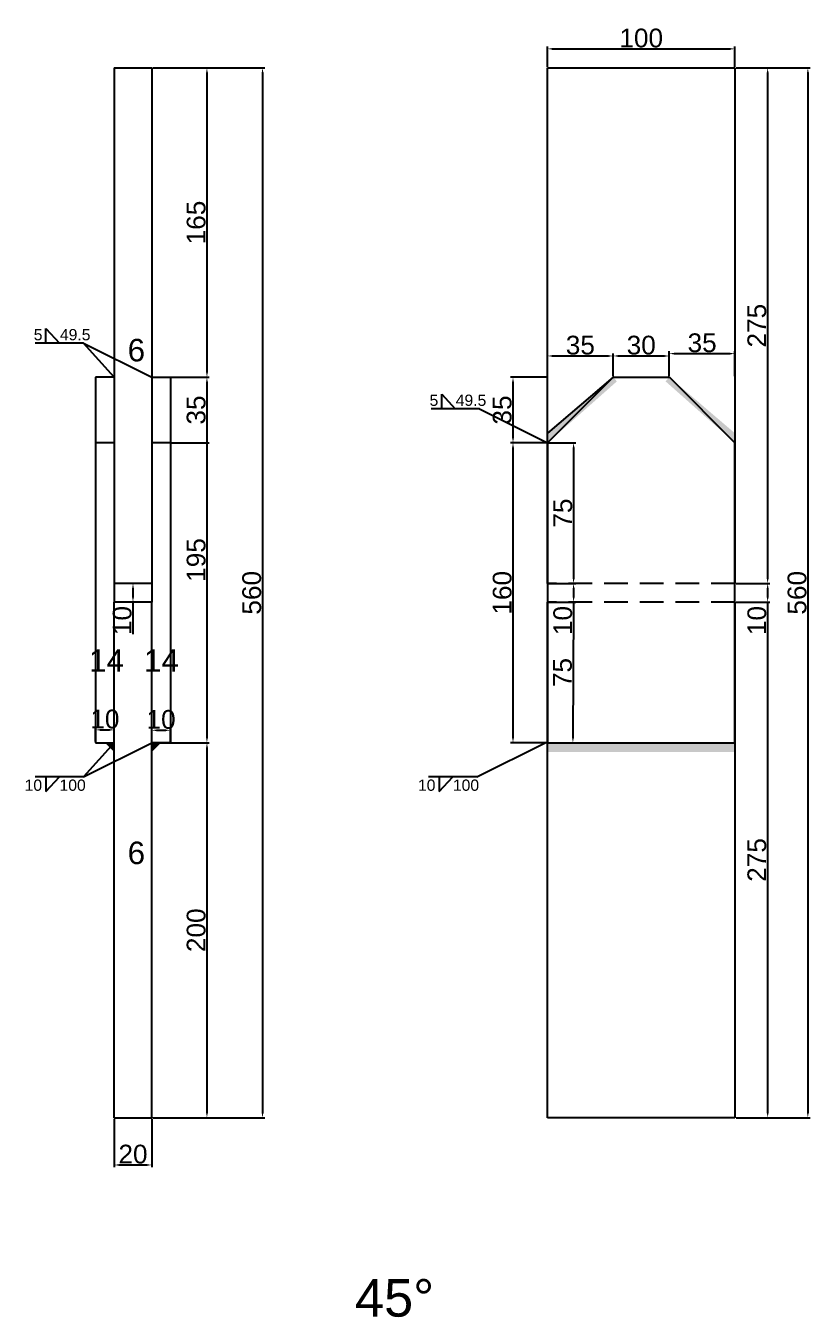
# Model space of a CAD drawing. Header units: millimetres. Extents: x 2042 to 7979, y 1265 to 2032.
# Drawn here: x 5250 to 5669, y 1265 to 1954 of the extents above; entities that cross this region are included whole.
import ezdxf

# ---------------------------------------------------------------- set-up
doc = ezdxf.new("R2010")
doc.units = ezdxf.units.MM
doc.linetypes.add('DASHED', pattern=[19.05, 12.7, -6.35])
for name, color, linetype in [('尺寸标注', 6, 'Continuous'), ('标号', 4, 'Continuous'), ('焊缝', 250, 'Continuous')]:
    doc.layers.add(name, color=color, linetype=linetype)
doc.styles.get("Standard").update_dxf_attribs({"font": 'arial.ttf'})
doc.dimstyles.new('ISO-25-JHF', dxfattribs={"dimtxt": 10, "dimasz": 2.5, "dimexe": 1.25, "dimexo": 0.625, "dimtad": 1, "dimtxsty": 'Standard', "dimcen": 2.5, "dimadec": 0, "dimazin": 0, "dimtfac": 1, "dimtmove": 0, "dimatfit": 3, "dimfxl": 0, "dimarcsym": 0})

# ---------------------------------------------------------------- blocks, each defined once
blk = doc.blocks.new('*D287')
at = {"layer": 'Defpoints', "color": 0, "transparency": 16777216}
for p in [(5628.32, 1941.79), (5528.32, 1931.65), (5628.32, 1931.65)]:
    blk.add_point(p, dxfattribs=at)
at = {"layer": '尺寸标注', "color": 0, "lineweight": -2, "transparency": 16777216}
for p, q in [((5528.32, 1932.27), (5528.32, 1943.04)), ((5628.32, 1932.27), (5628.32, 1943.04)), ((5530.82, 1941.79), (5625.82, 1941.79))]:
    blk.add_line(p, q, dxfattribs=at)
at = {"layer": '尺寸标注', "color": 0, "transparency": 16777216}
for points in [[(5530.82, 1942.2), (5530.82, 1941.37), (5528.32, 1941.79)], [(5625.82, 1942.2), (5625.82, 1941.37), (5628.32, 1941.79)]]:
    blk.add_solid(points, dxfattribs=at)
at = {"layer": '尺寸标注', "color": 0, "transparency": 16777216, "insert": (5578.32, 1947.52), "char_height": 10, "attachment_point": 5}
blk.add_mtext('100', dxfattribs=at)
blk = doc.blocks.new('*D288')
at = {"layer": 'Defpoints', "color": 0, "transparency": 16777216}
for p in [(5628.32, 1931.65), (5628.32, 1656.65), (5645.8, 1656.65)]:
    blk.add_point(p, dxfattribs=at)
at = {"layer": '尺寸标注', "color": 0, "lineweight": -2, "transparency": 16777216}
for p, q in [((5628.95, 1931.65), (5647.05, 1931.65)), ((5645.8, 1929.15), (5645.8, 1659.15)), ((5628.95, 1656.65), (5647.05, 1656.65))]:
    blk.add_line(p, q, dxfattribs=at)
at = {"layer": '尺寸标注', "color": 0, "transparency": 16777216}
for points in [[(5645.38, 1929.15), (5646.22, 1929.15), (5645.8, 1931.65)], [(5645.38, 1659.15), (5646.22, 1659.15), (5645.8, 1656.65)]]:
    blk.add_solid(points, dxfattribs=at)
at = {"layer": '尺寸标注', "color": 0, "transparency": 16777216, "insert": (5640.07, 1794.15), "char_height": 10, "attachment_point": 5, "rotation": 90}
blk.add_mtext('275', dxfattribs=at)
blk = doc.blocks.new('*D289')
at = {"layer": 'Defpoints', "color": 0, "transparency": 16777216}
for p in [(5509.88, 1731.65), (5528.32, 1731.65), (5528.32, 1571.65)]:
    blk.add_point(p, dxfattribs=at)
at = {"layer": '尺寸标注', "color": 0, "lineweight": -2, "transparency": 16777216}
for p, q in [((5527.7, 1731.65), (5508.63, 1731.65)), ((5509.88, 1574.15), (5509.88, 1729.15)), ((5527.7, 1571.65), (5508.63, 1571.65))]:
    blk.add_line(p, q, dxfattribs=at)
at = {"layer": '尺寸标注', "color": 0, "transparency": 16777216}
for points in [[(5509.46, 1729.15), (5510.3, 1729.15), (5509.88, 1731.65)], [(5509.46, 1574.15), (5510.3, 1574.15), (5509.88, 1571.65)]]:
    blk.add_solid(points, dxfattribs=at)
at = {"layer": '尺寸标注', "color": 0, "transparency": 16777216, "insert": (5504.15, 1651.65), "char_height": 10, "attachment_point": 5, "rotation": 90}
blk.add_mtext('160', dxfattribs=at)
blk = doc.blocks.new('*D205')
at = {"layer": 'Defpoints', "color": 0, "transparency": 16777216}
for p in [(5509.88, 1766.65), (5528.32, 1766.65), (5528.32, 1731.65)]:
    blk.add_point(p, dxfattribs=at)
at = {"layer": '尺寸标注', "color": 0, "lineweight": -2, "transparency": 16777216}
for p, q in [((5527.7, 1766.65), (5508.63, 1766.65)), ((5509.88, 1734.15), (5509.88, 1764.15)), ((5527.7, 1731.65), (5508.63, 1731.65))]:
    blk.add_line(p, q, dxfattribs=at)
at = {"layer": '尺寸标注', "color": 0, "transparency": 16777216}
for points in [[(5509.46, 1764.15), (5510.3, 1764.15), (5509.88, 1766.65)], [(5509.46, 1734.15), (5510.3, 1734.15), (5509.88, 1731.65)]]:
    blk.add_solid(points, dxfattribs=at)
at = {"layer": '尺寸标注', "color": 0, "transparency": 16777216, "insert": (5504.15, 1749.15), "char_height": 10, "attachment_point": 5, "rotation": 90}
blk.add_mtext('35', dxfattribs=at)
blk = doc.blocks.new('*D290')
at = {"layer": 'Defpoints', "color": 0, "transparency": 16777216}
for p in [(5563.32, 1777.97), (5528.32, 1766.65), (5563.32, 1766.65)]:
    blk.add_point(p, dxfattribs=at)
at = {"layer": '尺寸标注', "color": 0, "lineweight": -2, "transparency": 16777216}
for p, q in [((5528.32, 1767.27), (5528.32, 1779.22)), ((5530.82, 1777.97), (5560.82, 1777.97)), ((5563.32, 1767.27), (5563.32, 1779.22))]:
    blk.add_line(p, q, dxfattribs=at)
at = {"layer": '尺寸标注', "color": 0, "transparency": 16777216}
for points in [[(5530.82, 1778.39), (5530.82, 1777.55), (5528.32, 1777.97)], [(5560.82, 1778.39), (5560.82, 1777.55), (5563.32, 1777.97)]]:
    blk.add_solid(points, dxfattribs=at)
at = {"layer": '尺寸标注', "color": 0, "transparency": 16777216, "insert": (5545.82, 1783.7), "char_height": 10, "attachment_point": 5}
blk.add_mtext('35', dxfattribs=at)
blk = doc.blocks.new('*D291')
at = {"layer": 'Defpoints', "color": 0, "transparency": 16777216}
for p in [(5593.32, 1777.97), (5563.32, 1766.65), (5593.32, 1766.65)]:
    blk.add_point(p, dxfattribs=at)
at = {"layer": '尺寸标注', "color": 0, "lineweight": -2, "transparency": 16777216}
for p, q in [((5563.32, 1767.27), (5563.32, 1779.22)), ((5565.82, 1777.97), (5590.82, 1777.97)), ((5593.32, 1767.27), (5593.32, 1779.22))]:
    blk.add_line(p, q, dxfattribs=at)
at = {"layer": '尺寸标注', "color": 0, "transparency": 16777216}
for points in [[(5565.82, 1778.39), (5565.82, 1777.55), (5563.32, 1777.97)], [(5590.82, 1778.39), (5590.82, 1777.55), (5593.32, 1777.97)]]:
    blk.add_solid(points, dxfattribs=at)
at = {"layer": '尺寸标注', "color": 0, "transparency": 16777216, "insert": (5578.32, 1783.7), "char_height": 10, "attachment_point": 5}
blk.add_mtext('30', dxfattribs=at)
blk = doc.blocks.new('*D206')
at = {"layer": 'Defpoints', "color": 0, "transparency": 16777216}
for p in [(5628.32, 1779.22), (5593.32, 1766.65), (5628.32, 1766.65)]:
    blk.add_point(p, dxfattribs=at)
at = {"layer": '尺寸标注', "color": 0, "lineweight": -2, "transparency": 16777216}
for p, q in [((5593.32, 1767.27), (5593.32, 1780.47)), ((5595.82, 1779.22), (5625.82, 1779.22)), ((5628.32, 1767.27), (5628.32, 1780.47))]:
    blk.add_line(p, q, dxfattribs=at)
at = {"layer": '尺寸标注', "color": 0, "transparency": 16777216}
for points in [[(5595.82, 1779.64), (5595.82, 1778.8), (5593.32, 1779.22)], [(5625.82, 1779.64), (5625.82, 1778.8), (5628.32, 1779.22)]]:
    blk.add_solid(points, dxfattribs=at)
at = {"layer": '尺寸标注', "color": 0, "transparency": 16777216, "insert": (5610.82, 1784.95), "char_height": 10, "attachment_point": 5}
blk.add_mtext('35', dxfattribs=at)
blk = doc.blocks.new('*D292')
at = {"layer": 'Defpoints', "color": 0, "transparency": 16777216}
for p in [(5628.32, 1656.65), (5628.32, 1646.65), (5645.8, 1646.65)]:
    blk.add_point(p, dxfattribs=at)
at = {"layer": '尺寸标注', "color": 0, "lineweight": -2, "transparency": 16777216}
for p, q in [((5628.95, 1656.65), (5647.05, 1656.65)), ((5645.8, 1654.15), (5645.8, 1649.15)), ((5628.95, 1646.65), (5647.05, 1646.65)), ((5645.8, 1646.65), (5645.8, 1629.55))]:
    blk.add_line(p, q, dxfattribs=at)
at = {"layer": '尺寸标注', "color": 0, "transparency": 16777216}
for points in [[(5645.38, 1654.15), (5646.22, 1654.15), (5645.8, 1656.65)], [(5645.38, 1649.15), (5646.22, 1649.15), (5645.8, 1646.65)]]:
    blk.add_solid(points, dxfattribs=at)
at = {"layer": '尺寸标注', "color": 0, "transparency": 16777216, "insert": (5640.07, 1636.85), "char_height": 10, "attachment_point": 5, "rotation": 90}
blk.add_mtext('10', dxfattribs=at)
blk = doc.blocks.new('*D293')
at = {"layer": 'Defpoints', "color": 0, "transparency": 16777216}
for p in [(5628.32, 1646.65), (5628.32, 1371.65), (5645.8, 1371.65)]:
    blk.add_point(p, dxfattribs=at)
at = {"layer": '尺寸标注', "color": 0, "lineweight": -2, "transparency": 16777216}
for p, q in [((5628.95, 1646.65), (5647.05, 1646.65)), ((5645.8, 1644.15), (5645.8, 1374.15)), ((5628.95, 1371.65), (5647.05, 1371.65))]:
    blk.add_line(p, q, dxfattribs=at)
at = {"layer": '尺寸标注', "color": 0, "transparency": 16777216}
for points in [[(5645.38, 1644.15), (5646.22, 1644.15), (5645.8, 1646.65)], [(5645.38, 1374.15), (5646.22, 1374.15), (5645.8, 1371.65)]]:
    blk.add_solid(points, dxfattribs=at)
at = {"layer": '尺寸标注', "color": 0, "transparency": 16777216, "insert": (5640.07, 1509.15), "char_height": 10, "attachment_point": 5, "rotation": 90}
blk.add_mtext('275', dxfattribs=at)
blk = doc.blocks.new('*D207')
at = {"layer": 'Defpoints', "color": 0, "transparency": 16777216}
for p in [(5628.32, 1931.65), (5628.32, 1371.65), (5667.25, 1371.65)]:
    blk.add_point(p, dxfattribs=at)
at = {"layer": '尺寸标注', "color": 0, "lineweight": -2, "transparency": 16777216}
for p, q in [((5628.95, 1931.65), (5668.5, 1931.65)), ((5667.25, 1929.15), (5667.25, 1374.15)), ((5628.95, 1371.65), (5668.5, 1371.65))]:
    blk.add_line(p, q, dxfattribs=at)
at = {"layer": '尺寸标注', "color": 0, "transparency": 16777216}
for points in [[(5666.83, 1929.15), (5667.67, 1929.15), (5667.25, 1931.65)], [(5666.83, 1374.15), (5667.67, 1374.15), (5667.25, 1371.65)]]:
    blk.add_solid(points, dxfattribs=at)
at = {"layer": '尺寸标注', "color": 0, "transparency": 16777216, "insert": (5661.52, 1651.65), "char_height": 10, "attachment_point": 5, "rotation": 90}
blk.add_mtext('560', dxfattribs=at)
blk = doc.blocks.new('*D294')
at = {"layer": 'Defpoints', "color": 0, "transparency": 16777216}
for p in [(5297.05, 1371.65), (5317.05, 1371.65), (5317.05, 1346.45)]:
    blk.add_point(p, dxfattribs=at)
at = {"layer": '尺寸标注', "color": 0, "lineweight": -2, "transparency": 16777216}
for p, q in [((5297.05, 1371.02), (5297.05, 1345.2)), ((5317.05, 1371.02), (5317.05, 1345.2)), ((5299.55, 1346.45), (5314.55, 1346.45))]:
    blk.add_line(p, q, dxfattribs=at)
at = {"layer": '尺寸标注', "color": 0, "transparency": 16777216}
for points in [[(5299.55, 1346.87), (5299.55, 1346.03), (5297.05, 1346.45)], [(5314.55, 1346.87), (5314.55, 1346.03), (5317.05, 1346.45)]]:
    blk.add_solid(points, dxfattribs=at)
at = {"layer": '尺寸标注', "color": 0, "transparency": 16777216, "insert": (5307.05, 1352.18), "char_height": 10, "attachment_point": 5}
blk.add_mtext('20', dxfattribs=at)
blk = doc.blocks.new('*D295')
at = {"layer": 'Defpoints', "color": 0, "transparency": 16777216}
for p in [(5297.05, 1578.53), (5287.05, 1571.65), (5297.05, 1571.65)]:
    blk.add_point(p, dxfattribs=at)
at = {"layer": '尺寸标注', "color": 0, "lineweight": -2, "transparency": 16777216}
for p, q in [((5287.05, 1572.27), (5287.05, 1579.78)), ((5289.55, 1578.53), (5294.55, 1578.53)), ((5297.05, 1572.27), (5297.05, 1579.78))]:
    blk.add_line(p, q, dxfattribs=at)
at = {"layer": '尺寸标注', "color": 0, "transparency": 16777216}
for points in [[(5289.55, 1578.95), (5289.55, 1578.11), (5287.05, 1578.53)], [(5294.55, 1578.95), (5294.55, 1578.11), (5297.05, 1578.53)]]:
    blk.add_solid(points, dxfattribs=at)
at = {"layer": '尺寸标注', "color": 0, "transparency": 16777216, "insert": (5292.05, 1584.26), "char_height": 10, "attachment_point": 5}
blk.add_mtext('10', dxfattribs=at)
blk = doc.blocks.new('*D296')
at = {"layer": 'Defpoints', "color": 0, "transparency": 16777216}
for p in [(5327.05, 1578.32), (5317.05, 1571.65), (5327.05, 1571.65)]:
    blk.add_point(p, dxfattribs=at)
at = {"layer": '尺寸标注', "color": 0, "lineweight": -2, "transparency": 16777216}
for p, q in [((5317.05, 1572.27), (5317.05, 1579.57)), ((5319.55, 1578.32), (5324.55, 1578.32)), ((5327.05, 1572.27), (5327.05, 1579.57))]:
    blk.add_line(p, q, dxfattribs=at)
at = {"layer": '尺寸标注', "color": 0, "transparency": 16777216}
for points in [[(5319.55, 1578.73), (5319.55, 1577.9), (5317.05, 1578.32)], [(5324.55, 1578.73), (5324.55, 1577.9), (5327.05, 1578.32)]]:
    blk.add_solid(points, dxfattribs=at)
at = {"layer": '尺寸标注', "color": 0, "transparency": 16777216, "insert": (5322.05, 1584.05), "char_height": 10, "attachment_point": 5}
blk.add_mtext('10', dxfattribs=at)
blk = doc.blocks.new('*D262')
at = {"layer": 'Defpoints', "color": 0, "transparency": 16777216}
for p in [(5317.05, 1931.65), (5317.05, 1766.65), (5346.52, 1766.65)]:
    blk.add_point(p, dxfattribs=at)
at = {"layer": '尺寸标注', "color": 0, "lineweight": -2, "transparency": 16777216}
for p, q in [((5317.68, 1931.65), (5347.77, 1931.65)), ((5346.52, 1929.15), (5346.52, 1769.15)), ((5317.68, 1766.65), (5347.77, 1766.65))]:
    blk.add_line(p, q, dxfattribs=at)
at = {"layer": '尺寸标注', "color": 0, "transparency": 16777216}
for points in [[(5346.1, 1929.15), (5346.94, 1929.15), (5346.52, 1931.65)], [(5346.1, 1769.15), (5346.94, 1769.15), (5346.52, 1766.65)]]:
    blk.add_solid(points, dxfattribs=at)
at = {"layer": '尺寸标注', "color": 0, "transparency": 16777216, "insert": (5340.79, 1849.15), "char_height": 10, "attachment_point": 5, "rotation": 90}
blk.add_mtext('165', dxfattribs=at)
blk = doc.blocks.new('*D263')
at = {"layer": 'Defpoints', "color": 0, "transparency": 16777216}
for p in [(5327.05, 1766.65), (5327.05, 1571.65), (5346.52, 1571.65)]:
    blk.add_point(p, dxfattribs=at)
at = {"layer": '尺寸标注', "color": 0, "lineweight": -2, "transparency": 16777216}
for p, q in [((5327.68, 1766.65), (5347.77, 1766.65)), ((5346.52, 1764.15), (5346.52, 1574.15)), ((5327.68, 1571.65), (5347.77, 1571.65))]:
    blk.add_line(p, q, dxfattribs=at)
at = {"layer": '尺寸标注', "color": 0, "transparency": 16777216}
for points in [[(5346.1, 1764.15), (5346.94, 1764.15), (5346.52, 1766.65)], [(5346.1, 1574.15), (5346.94, 1574.15), (5346.52, 1571.65)]]:
    blk.add_solid(points, dxfattribs=at)
at = {"layer": '尺寸标注', "color": 0, "transparency": 16777216, "insert": (5340.79, 1669.15), "char_height": 10, "attachment_point": 5, "rotation": 90}
blk.add_mtext('195', dxfattribs=at)
blk = doc.blocks.new('*D264')
at = {"layer": 'Defpoints', "color": 0, "transparency": 16777216}
for p in [(5317.05, 1571.65), (5317.05, 1371.65), (5346.52, 1371.65)]:
    blk.add_point(p, dxfattribs=at)
at = {"layer": '尺寸标注', "color": 0, "lineweight": -2, "transparency": 16777216}
for p, q in [((5317.68, 1571.65), (5347.77, 1571.65)), ((5346.52, 1569.15), (5346.52, 1374.15)), ((5317.68, 1371.65), (5347.77, 1371.65))]:
    blk.add_line(p, q, dxfattribs=at)
at = {"layer": '尺寸标注', "color": 0, "transparency": 16777216}
for points in [[(5346.1, 1569.15), (5346.94, 1569.15), (5346.52, 1571.65)], [(5346.1, 1374.15), (5346.94, 1374.15), (5346.52, 1371.65)]]:
    blk.add_solid(points, dxfattribs=at)
at = {"layer": '尺寸标注', "color": 0, "transparency": 16777216, "insert": (5340.79, 1471.65), "char_height": 10, "attachment_point": 5, "rotation": 90}
blk.add_mtext('200', dxfattribs=at)
blk = doc.blocks.new('*D197')
at = {"layer": 'Defpoints', "color": 0, "transparency": 16777216}
for p in [(5317.68, 1931.65), (5317.68, 1371.65), (5376.19, 1371.65)]:
    blk.add_point(p, dxfattribs=at)
at = {"layer": '尺寸标注', "color": 0, "lineweight": -2, "transparency": 16777216}
for p, q in [((5318.3, 1931.65), (5377.44, 1931.65)), ((5376.19, 1929.15), (5376.19, 1374.15)), ((5318.3, 1371.65), (5377.44, 1371.65))]:
    blk.add_line(p, q, dxfattribs=at)
at = {"layer": '尺寸标注', "color": 0, "transparency": 16777216}
for points in [[(5375.77, 1929.15), (5376.61, 1929.15), (5376.19, 1931.65)], [(5375.77, 1374.15), (5376.61, 1374.15), (5376.19, 1371.65)]]:
    blk.add_solid(points, dxfattribs=at)
at = {"layer": '尺寸标注', "color": 0, "transparency": 16777216, "insert": (5370.46, 1651.65), "char_height": 10, "attachment_point": 5, "rotation": 90}
blk.add_mtext('560', dxfattribs=at)
blk = doc.blocks.new('*D265')
at = {"layer": 'Defpoints', "color": 0, "transparency": 16777216}
for p in [(5317.05, 1656.65), (5307.05, 1646.65), (5317.05, 1646.65)]:
    blk.add_point(p, dxfattribs=at)
at = {"layer": '尺寸标注', "color": 0, "lineweight": -2, "transparency": 16777216}
for p, q in [((5316.43, 1656.65), (5305.8, 1656.65)), ((5307.05, 1654.15), (5307.05, 1649.15)), ((5316.43, 1646.65), (5305.8, 1646.65)), ((5307.05, 1646.65), (5307.05, 1629.55))]:
    blk.add_line(p, q, dxfattribs=at)
at = {"layer": '尺寸标注', "color": 0, "transparency": 16777216}
for points in [[(5306.64, 1654.15), (5307.47, 1654.15), (5307.05, 1656.65)], [(5306.64, 1649.15), (5307.47, 1649.15), (5307.05, 1646.65)]]:
    blk.add_solid(points, dxfattribs=at)
at = {"layer": '尺寸标注', "color": 0, "transparency": 16777216, "insert": (5301.32, 1636.85), "char_height": 10, "attachment_point": 5, "rotation": 90}
blk.add_mtext('10', dxfattribs=at)
blk = doc.blocks.new('*D266')
at = {"layer": 'Defpoints', "color": 0, "transparency": 16777216}
for p in [(5528.32, 1731.65), (5528.32, 1656.65), (5542.21, 1656.65)]:
    blk.add_point(p, dxfattribs=at)
at = {"layer": '尺寸标注', "color": 0, "lineweight": -2, "transparency": 16777216}
for p, q in [((5528.95, 1731.65), (5543.46, 1731.65)), ((5542.21, 1729.15), (5542.21, 1659.15)), ((5528.95, 1656.65), (5543.46, 1656.65))]:
    blk.add_line(p, q, dxfattribs=at)
at = {"layer": '尺寸标注', "color": 0, "transparency": 16777216}
for points in [[(5541.79, 1729.15), (5542.63, 1729.15), (5542.21, 1731.65)], [(5541.79, 1659.15), (5542.63, 1659.15), (5542.21, 1656.65)]]:
    blk.add_solid(points, dxfattribs=at)
at = {"layer": '尺寸标注', "color": 0, "transparency": 16777216, "insert": (5536.5, 1694.15), "char_height": 10, "attachment_point": 5, "rotation": 90}
blk.add_mtext('75', dxfattribs=at)
blk = doc.blocks.new('*D267')
at = {"layer": 'Defpoints', "color": 0, "transparency": 16777216}
for p in [(5528.32, 1656.65), (5528.32, 1646.65), (5542.21, 1646.65)]:
    blk.add_point(p, dxfattribs=at)
at = {"layer": '尺寸标注', "color": 0, "lineweight": -2, "transparency": 16777216}
for p, q in [((5528.95, 1656.65), (5543.46, 1656.65)), ((5542.21, 1654.15), (5542.21, 1649.15)), ((5528.95, 1646.65), (5543.46, 1646.65)), ((5542.21, 1646.65), (5542.21, 1629.55))]:
    blk.add_line(p, q, dxfattribs=at)
at = {"layer": '尺寸标注', "color": 0, "transparency": 16777216}
for points in [[(5541.79, 1654.15), (5542.63, 1654.15), (5542.21, 1656.65)], [(5541.79, 1649.15), (5542.63, 1649.15), (5542.21, 1646.65)]]:
    blk.add_solid(points, dxfattribs=at)
at = {"layer": '尺寸标注', "color": 0, "transparency": 16777216, "insert": (5536.48, 1636.85), "char_height": 10, "attachment_point": 5, "rotation": 90}
blk.add_mtext('10', dxfattribs=at)
blk = doc.blocks.new('*D198')
at = {"layer": 'Defpoints', "color": 0, "transparency": 16777216}
for p in [(5528.32, 1646.65), (5527.96, 1571.65), (5541.85, 1571.58)]:
    blk.add_point(p, dxfattribs=at)
at = {"layer": '尺寸标注', "color": 0, "lineweight": -2, "transparency": 16777216}
for p, q in [((5528.95, 1646.65), (5543.46, 1646.57)), ((5542.2, 1644.08), (5541.86, 1574.08)), ((5528.58, 1571.65), (5543.1, 1571.57))]:
    blk.add_line(p, q, dxfattribs=at)
at = {"layer": '尺寸标注', "color": 0, "transparency": 16777216}
for points in [[(5541.78, 1644.08), (5542.62, 1644.08), (5542.21, 1646.58)], [(5541.44, 1574.08), (5542.27, 1574.08), (5541.85, 1571.58)]]:
    blk.add_solid(points, dxfattribs=at)
at = {"layer": '尺寸标注', "color": 0, "transparency": 16777216, "insert": (5536.32, 1609.11), "char_height": 10, "attachment_point": 5, "rotation": 89.72111}
blk.add_mtext('75', dxfattribs=at)
blk = doc.blocks.new('*D268')
at = {"layer": 'Defpoints', "color": 0, "transparency": 16777216}
for p in [(5327.05, 1766.65), (5327.05, 1731.65), (5346.52, 1731.65)]:
    blk.add_point(p, dxfattribs=at)
at = {"layer": '尺寸标注', "color": 0, "lineweight": -2, "transparency": 16777216}
for p, q in [((5327.68, 1766.65), (5347.77, 1766.65)), ((5346.52, 1764.15), (5346.52, 1734.15)), ((5327.68, 1731.65), (5347.77, 1731.65))]:
    blk.add_line(p, q, dxfattribs=at)
at = {"layer": '尺寸标注', "color": 0, "transparency": 16777216}
for points in [[(5346.1, 1764.15), (5346.94, 1764.15), (5346.52, 1766.65)], [(5346.1, 1734.15), (5346.94, 1734.15), (5346.52, 1731.65)]]:
    blk.add_solid(points, dxfattribs=at)
at = {"layer": '尺寸标注', "color": 0, "transparency": 16777216, "insert": (5340.79, 1749.15), "char_height": 10, "attachment_point": 5, "rotation": 90}
blk.add_mtext('35', dxfattribs=at)

msp = doc.modelspace()

# ---------------------------------------------------------------- hatches: boundary and pattern name
at = {"layer": '焊缝'}
h = msp.add_hatch(color=250, dxfattribs=at)
h.dxf.hatch_style = 1
h.paths.add_polyline_path([(5528.321, 1736.75), (5528.321, 1731.647), (5565.337, 1764.435), (5563.321, 1766.688)])
h = msp.add_hatch(color=250, dxfattribs=at)
h.dxf.hatch_style = 1
h.paths.add_polyline_path([(5628.321, 1736.75), (5628.321, 1731.647), (5591.304, 1764.435), (5593.321, 1766.688)])
h = msp.add_hatch(color=250, dxfattribs=at)
h.dxf.hatch_style = 1
h.paths.add_polyline_path([(5297.053, 1566.648), (5292.053, 1571.648), (5297.053, 1571.648)])
h = msp.add_hatch(color=250, dxfattribs=at)
h.dxf.hatch_style = 1
h.paths.add_polyline_path([(5317.053, 1566.648), (5322.053, 1571.648), (5317.053, 1571.648)])
h = msp.add_hatch(color=250, dxfattribs=at)
h.dxf.hatch_style = 1
h.paths.add_polyline_path([(5528.321, 1566.648), (5528.321, 1571.648), (5628.321, 1571.648), (5628.316, 1566.648)])

# ---------------------------------------------------------------- linework, layer by layer
for p, q in [((5297.053, 1931.648), (5317.053, 1931.648)), ((5297.053, 1931.648), (5297.053, 1656.648)), ((5317.053, 1931.648), (5317.053, 1656.648)), ((5528.321, 1931.648), (5628.321, 1931.648)), ((5528.321, 1656.648), (5528.321, 1931.648)), ((5628.321, 1931.648), (5628.321, 1656.648)), ((5297.053, 1766.648), (5287.053, 1766.648)), ((5287.053, 1766.648), (5287.053, 1571.648)), ((5317.053, 1766.648), (5327.053, 1766.648)), ((5327.053, 1766.648), (5327.053, 1571.648)), ((5563.321, 1766.648), (5528.321, 1731.648)), ((5563.321, 1766.648), (5593.321, 1766.648)), ((5593.321, 1766.648), (5628.321, 1731.648)), ((5297.053, 1731.648), (5287.053, 1731.648)), ((5327.053, 1731.648), (5317.053, 1731.648)), ((5528.321, 1731.648), (5528.321, 1571.648)), ((5628.321, 1571.648), (5628.321, 1731.648)), ((5317.053, 1656.648), (5297.053, 1656.648)), ((5297.053, 1656.648), (5297.053, 1646.648)), ((5317.053, 1656.648), (5317.053, 1646.648)), ((5317.053, 1646.648), (5297.053, 1646.648)), ((5297.053, 1371.648), (5297.053, 1646.648)), ((5317.053, 1371.648), (5317.053, 1646.648)), ((5528.321, 1371.648), (5528.321, 1646.648)), ((5628.321, 1646.648), (5628.321, 1371.648)), ((5287.053, 1571.648), (5297.053, 1571.648)), ((5327.053, 1571.648), (5317.053, 1571.648)), ((5528.321, 1571.648), (5628.321, 1571.648)), ((5297.053, 1371.648), (5317.053, 1371.648)), ((5628.321, 1371.648), (5528.321, 1371.648))]:
    msp.add_line(p, q)
at = {"linetype": 'DASHED'}
for p, q in [((5628.321, 1656.648), (5528.321, 1656.648)), ((5628.321, 1646.648), (5528.321, 1646.648))]:
    msp.add_line(p, q, dxfattribs=at)
at = {"layer": '尺寸标注'}
for p, q in [((5260.549, 1784.838), (5260.549, 1792.603)), ((5260.549, 1792.603), (5267.78, 1784.838)), ((5280.662, 1784.838), (5254.899, 1784.838)), ((5297.053, 1766.648), (5280.662, 1784.838)), ((5280.662, 1784.838), (5317.053, 1766.648)), ((5471.816, 1749.838), (5471.816, 1757.603)), ((5471.816, 1757.603), (5479.048, 1749.838)), ((5491.929, 1749.838), (5466.166, 1749.838)), ((5491.929, 1749.838), (5528.321, 1731.648)), ((5297.053, 1571.648), (5280.662, 1553.459)), ((5280.662, 1553.459), (5317.053, 1571.648)), ((5490.616, 1553.459), (5527.007, 1571.648)), ((5280.662, 1553.459), (5254.899, 1553.459)), ((5260.549, 1553.459), (5260.549, 1545.694)), ((5260.549, 1545.694), (5267.78, 1553.459)), ((5490.616, 1553.459), (5464.853, 1553.459)), ((5470.502, 1553.459), (5470.502, 1545.694)), ((5470.502, 1545.694), (5477.734, 1553.459))]:
    msp.add_line(p, q, dxfattribs=at)
at = {"layer": '焊缝'}
for p, q in [((5563.321, 1766.688), (5528.316, 1736.75)), ((5528.321, 1571.648), (5628.321, 1571.648))]:
    msp.add_line(p, q, dxfattribs=at)

# ---------------------------------------------------------------- texts
at = {"insert": (5425.529, 1285.542), "char_height": 20, "attachment_point": 1}
msp.add_mtext_dynamic_manual_height_columns('45° ', width=70.10425, gutter_width=12.5, heights=[0], dxfattribs=at)
at = {"layer": '尺寸标注', "char_height": 6}
for s, insert, attachment_point in [('5    49.5', (5254.079, 1792.355), 1), ('5    49.5', (5465.346, 1757.355), 1), ('\\pt0;10    100', (5249.207, 1545.942), 7), ('\\pt0;10    100', (5459.161, 1545.942), 7)]:
    msp.add_mtext_dynamic_manual_height_columns(s, width=68.30832, gutter_width=12.5, heights=[0], dxfattribs=dict(at, insert=insert, attachment_point=attachment_point))
at = {"layer": '标号', "char_height": 12, "attachment_point": 7}
for s, insert in [('6 ', (5304.189, 1774.938)), ('14 ', (5283.631, 1609.509)), ('14 ', (5312.931, 1609.509)), ('6 ', (5304.189, 1506.764))]:
    msp.add_mtext_dynamic_manual_height_columns(s, width=70.10425, gutter_width=12.5, heights=[0], dxfattribs=dict(at, insert=insert))

# ---------------------------------------------------------------- dimensions: what is measured, and where the dimension line sits
at = {"layer": '尺寸标注'}
for p1, p2, distance, picture, middle in [((5528.321, 1931.648), (5628.321, 1931.648), 10.138, '*D287', (5578.321, 1947.517)), ((5317.053, 1931.648), (5317.053, 1766.648), 29.467, '*D262', (5340.789, 1849.148)), ((5628.321, 1931.648), (5628.321, 1656.648), 17.478, '*D288', (5640.068, 1794.148)), ((5628.321, 1931.648), (5628.321, 1371.648), 38.931, '*D207', (5661.52, 1651.648)), ((5593.321, 1766.648), (5628.321, 1766.648), 12.57, '*D206', (5610.821, 1784.952)), ((5528.321, 1766.648), (5563.321, 1766.648), 11.32, '*D290', (5545.821, 1783.702)), ((5563.321, 1766.648), (5593.321, 1766.648), 11.32, '*D291', (5578.321, 1783.702)), ((5327.053, 1766.648), (5327.053, 1571.648), 19.467, '*D263', (5340.789, 1669.148)), ((5327.053, 1766.648), (5327.053, 1731.648), 19.467, '*D268', (5340.786, 1749.148)), ((5528.321, 1731.648), (5528.321, 1766.648), 18.44, '*D205', (5504.146, 1749.148)), ((5528.321, 1571.648), (5528.321, 1731.648), 18.44, '*D289', (5504.15, 1651.648)), ((5528.321, 1731.648), (5528.321, 1656.648), 13.891, '*D266', (5536.501, 1694.148)), ((5317.053, 1656.648), (5317.053, 1646.648), -10, '*D265', (5301.322, 1636.849)), ((5528.321, 1656.648), (5528.321, 1646.648), 13.891, '*D267', (5536.481, 1636.849)), ((5628.321, 1656.648), (5628.321, 1646.648), 17.478, '*D292', (5640.068, 1636.849)), ((5528.321, 1646.648), (5527.955, 1571.648), 13.891, '*D198', (5536.318, 1609.109)), ((5628.321, 1646.648), (5628.321, 1371.648), 17.478, '*D293', (5640.068, 1509.148)), ((5317.053, 1571.648), (5317.053, 1371.648), 29.467, '*D264', (5340.789, 1471.648))]:
    dim = msp.add_aligned_dim(p1=p1, p2=p2, distance=distance, dimstyle='ISO-25-JHF', dxfattribs=at)
    dim.commit()
    dim.dimension.update_dxf_attribs({"geometry": picture, "text_midpoint": middle})
for base, p1, p2, angle, picture, middle in [((5376.191, 1371.648), (5317.678, 1931.648), (5317.678, 1371.648), 270, '*D197', (5376.191, 1651.648)), ((5297.053, 1578.531), (5287.053, 1571.648), (5297.053, 1571.648), 0, '*D295', (5292.053, 1578.531)), ((5327.053, 1578.317), (5317.053, 1571.648), (5327.053, 1571.648), 0, '*D296', (5322.053, 1578.317)), ((5317.053, 1346.45), (5297.053, 1371.648), (5317.053, 1371.648), 0, '*D294', (5307.053, 1346.45))]:
    dim = msp.add_linear_dim(base=base, p1=p1, p2=p2, angle=angle, dimstyle='ISO-25-JHF', dxfattribs=at)
    dim.commit()
    dim.dimension.update_dxf_attribs({"geometry": picture, "text_midpoint": middle, "dimtype": 161})

doc.saveas('drawing.dxf')
